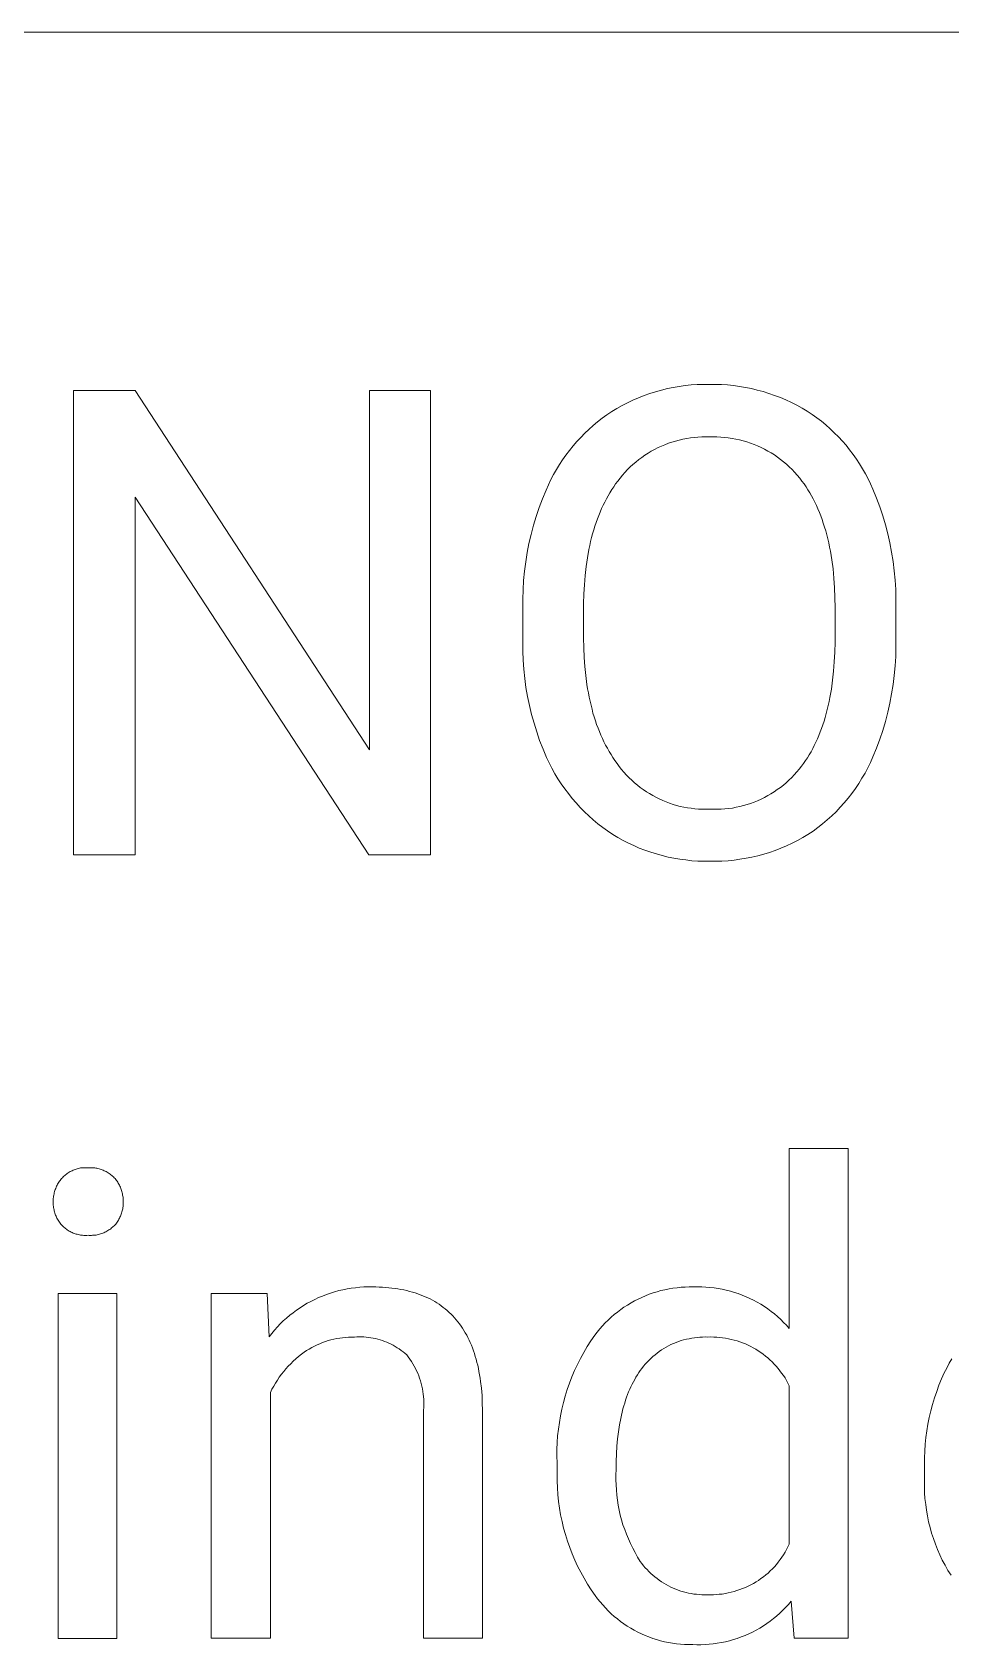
# Model space of a CAD drawing. Header units: millimetres. Extents: x 0 to 3480, y 0 to 2432.
# Drawn here: x 2466.2 to 2531.5, y 274.6 to 389.1 of the extents above; entities that cross this region are included whole.
import ezdxf

# ---------------------------------------------------------------- set-up
doc = ezdxf.new("R2010")
doc.units = ezdxf.units.MM
doc.header["$MEASUREMENT"] = 0
doc.layers.add('Domyślny', color=7, linetype='Continuous', true_color=0x000000)

msp = doc.modelspace()

# ---------------------------------------------------------------- linework, layer by layer
at = {"layer": 'Domyślny', "color": 18, "lineweight": 15, "true_color": 0x000000}
for p, q in [((3477.08, 389.07), (2165.12, 389.07)), ((2469.18, 330.65), (2469.18, 363.62)), ((2469.18, 363.62), (2473.55, 363.62)), ((2473.55, 363.62), (2490.19, 338.11)), ((2490.19, 338.11), (2490.19, 363.62)), ((2490.19, 363.62), (2494.52, 363.62)), ((2494.52, 363.62), (2494.52, 330.65)), ((2508.91, 362.94), (2509.3, 363.11)), ((2509.3, 363.11), (2509.7, 363.27)), ((2509.7, 363.27), (2510.11, 363.41)), ((2510.11, 363.41), (2510.52, 363.54)), ((2510.52, 363.54), (2510.93, 363.66)), ((2510.93, 363.66), (2511.35, 363.76)), ((2511.35, 363.76), (2511.77, 363.85)), ((2511.77, 363.85), (2512.19, 363.92)), ((2512.19, 363.92), (2512.62, 363.98)), ((2512.62, 363.98), (2513.04, 364.02)), ((2513.04, 364.02), (2513.47, 364.05)), ((2513.47, 364.05), (2513.9, 364.06)), ((2513.9, 364.06), (2514.33, 364.06)), ((2514.33, 364.06), (2514.76, 364.06)), ((2514.76, 364.06), (2515.19, 364.05)), ((2515.19, 364.05), (2515.62, 364.02)), ((2515.62, 364.02), (2516.05, 363.98)), ((2516.05, 363.98), (2516.47, 363.92)), ((2516.47, 363.92), (2516.9, 363.85)), ((2516.9, 363.85), (2517.32, 363.76)), ((2517.32, 363.76), (2517.74, 363.66)), ((2517.74, 363.66), (2518.16, 363.55)), ((2518.16, 363.55), (2518.57, 363.42)), ((2518.57, 363.42), (2518.97, 363.28)), ((2518.97, 363.28), (2519.38, 363.12)), ((2519.38, 363.12), (2519.77, 362.96)), ((2506.73, 361.66), (2507.06, 361.9)), ((2507.06, 361.9), (2507.4, 362.13)), ((2507.4, 362.13), (2507.77, 362.35)), ((2507.77, 362.35), (2508.14, 362.56)), ((2508.14, 362.56), (2508.52, 362.76)), ((2508.52, 362.76), (2508.91, 362.94)), ((2519.77, 362.96), (2520.16, 362.77)), ((2520.16, 362.77), (2520.55, 362.58)), ((2520.55, 362.58), (2520.92, 362.37)), ((2520.92, 362.37), (2521.29, 362.15)), ((2521.29, 362.15), (2521.63, 361.93)), ((2521.63, 361.93), (2521.97, 361.69)), ((2505.49, 360.59), (2505.78, 360.87)), ((2505.78, 360.87), (2506.09, 361.15)), ((2506.09, 361.15), (2506.4, 361.41)), ((2506.4, 361.41), (2506.73, 361.66)), ((2521.97, 361.69), (2522.29, 361.44)), ((2522.29, 361.44), (2522.61, 361.18)), ((2522.61, 361.18), (2522.91, 360.91)), ((2522.91, 360.91), (2523.21, 360.63)), ((2504.39, 359.37), (2504.65, 359.69)), ((2504.65, 359.69), (2504.92, 360)), ((2504.92, 360), (2505.2, 360.3)), ((2505.2, 360.3), (2505.49, 360.59)), ((2510.69, 359.57), (2510.45, 359.45)), ((2510.93, 359.68), (2510.69, 359.57)), ((2511.18, 359.78), (2510.93, 359.68)), ((2511.43, 359.88), (2511.18, 359.78)), ((2511.68, 359.97), (2511.43, 359.88)), ((2511.94, 360.04), (2511.68, 359.97)), ((2512.2, 360.11), (2511.94, 360.04)), ((2512.46, 360.17), (2512.2, 360.11)), ((2512.73, 360.22), (2512.46, 360.17)), ((2512.99, 360.26), (2512.73, 360.22)), ((2513.26, 360.3), (2512.99, 360.26)), ((2513.52, 360.32), (2513.26, 360.3)), ((2513.79, 360.33), (2513.52, 360.32)), ((2514.06, 360.34), (2513.79, 360.33)), ((2514.33, 360.33), (2514.06, 360.34)), ((2514.6, 360.34), (2514.33, 360.33)), ((2514.87, 360.34), (2514.6, 360.34)), ((2515.14, 360.32), (2514.87, 360.34)), ((2515.41, 360.3), (2515.14, 360.32)), ((2515.68, 360.27), (2515.41, 360.3)), ((2515.95, 360.23), (2515.68, 360.27)), ((2516.22, 360.18), (2515.95, 360.23)), ((2516.48, 360.12), (2516.22, 360.18)), ((2516.74, 360.05), (2516.48, 360.12)), ((2517, 359.98), (2516.74, 360.05)), ((2517.26, 359.89), (2517, 359.98)), ((2517.51, 359.8), (2517.26, 359.89)), ((2517.76, 359.69), (2517.51, 359.8)), ((2518.01, 359.58), (2517.76, 359.69)), ((2518.25, 359.46), (2518.01, 359.58)), ((2523.21, 360.63), (2523.5, 360.34)), ((2523.5, 360.34), (2523.78, 360.04)), ((2523.78, 360.04), (2524.04, 359.74)), ((2524.04, 359.74), (2524.3, 359.42)), ((2503.69, 358.37), (2503.91, 358.71)), ((2503.91, 358.71), (2504.15, 359.04)), ((2504.15, 359.04), (2504.39, 359.37)), ((2509.11, 358.55), (2508.91, 358.38)), ((2509.32, 358.72), (2509.11, 358.55)), ((2509.54, 358.88), (2509.32, 358.72)), ((2509.76, 359.04), (2509.54, 358.88)), ((2509.98, 359.18), (2509.76, 359.04)), ((2510.21, 359.32), (2509.98, 359.18)), ((2510.45, 359.45), (2510.21, 359.32)), ((2518.49, 359.33), (2518.25, 359.46)), ((2518.72, 359.19), (2518.49, 359.33)), ((2518.95, 359.05), (2518.72, 359.19)), ((2519.18, 358.89), (2518.95, 359.05)), ((2519.39, 358.73), (2519.18, 358.89)), ((2519.61, 358.56), (2519.39, 358.73)), ((2519.81, 358.39), (2519.61, 358.56)), ((2520.01, 358.2), (2519.81, 358.39)), ((2524.3, 359.42), (2524.55, 359.09)), ((2524.55, 359.09), (2524.78, 358.76)), ((2524.78, 358.76), (2525.01, 358.42)), ((2525.01, 358.42), (2525.22, 358.07)), ((2502.9, 356.93), (2503.08, 357.3)), ((2503.08, 357.3), (2503.27, 357.66)), ((2503.27, 357.66), (2503.47, 358.02)), ((2503.47, 358.02), (2503.69, 358.37)), ((2507.99, 357.4), (2507.83, 357.19)), ((2508.16, 357.61), (2507.99, 357.4)), ((2508.34, 357.81), (2508.16, 357.61)), ((2508.52, 358.01), (2508.34, 357.81)), ((2508.71, 358.2), (2508.52, 358.01)), ((2508.91, 358.38), (2508.71, 358.2)), ((2520.21, 358.01), (2520.01, 358.2)), ((2520.39, 357.82), (2520.21, 358.01)), ((2520.57, 357.61), (2520.39, 357.82)), ((2520.75, 357.41), (2520.57, 357.61)), ((2520.91, 357.19), (2520.75, 357.41)), ((2525.22, 358.07), (2525.42, 357.72)), ((2525.42, 357.72), (2525.61, 357.35)), ((2525.61, 357.35), (2525.79, 356.99)), ((2502.48, 355.94), (2502.74, 356.55)), ((2502.74, 356.55), (2502.9, 356.93)), ((2507.14, 356.16), (2507.02, 355.94)), ((2507.27, 356.37), (2507.14, 356.16)), ((2507.4, 356.59), (2507.27, 356.37)), ((2507.54, 356.79), (2507.4, 356.59)), ((2507.68, 356.99), (2507.54, 356.79)), ((2507.83, 357.19), (2507.68, 356.99)), ((2521.06, 356.99), (2520.91, 357.19)), ((2521.2, 356.79), (2521.06, 356.99)), ((2521.33, 356.58), (2521.2, 356.79)), ((2521.46, 356.37), (2521.33, 356.58)), ((2521.59, 356.15), (2521.46, 356.37)), ((2521.71, 355.93), (2521.59, 356.15)), ((2525.79, 356.99), (2525.95, 356.61)), ((2525.95, 356.61), (2526.2, 355.99)), ((2490.15, 330.65), (2473.55, 356.05)), ((2473.55, 356.05), (2473.55, 330.65)), ((2502.04, 354.69), (2502.25, 355.32)), ((2502.25, 355.32), (2502.48, 355.94)), ((2506.58, 355), (2506.48, 354.76)), ((2506.68, 355.24), (2506.58, 355)), ((2506.79, 355.48), (2506.68, 355.24)), ((2506.9, 355.71), (2506.79, 355.48)), ((2507.02, 355.94), (2506.9, 355.71)), ((2521.83, 355.7), (2521.71, 355.93)), ((2521.94, 355.46), (2521.83, 355.7)), ((2522.05, 355.22), (2521.94, 355.46)), ((2522.15, 354.97), (2522.05, 355.22)), ((2522.25, 354.72), (2522.15, 354.97)), ((2526.2, 355.99), (2526.44, 355.37)), ((2526.44, 355.37), (2526.65, 354.73)), ((2501.67, 353.41), (2501.84, 354.06)), ((2501.84, 354.06), (2502.04, 354.69)), ((2506.2, 353.99), (2506.12, 353.73)), ((2506.29, 354.25), (2506.2, 353.99)), ((2506.38, 354.51), (2506.29, 354.25)), ((2506.48, 354.76), (2506.38, 354.51)), ((2522.34, 354.46), (2522.25, 354.72)), ((2522.43, 354.2), (2522.34, 354.46)), ((2522.52, 353.93), (2522.43, 354.2)), ((2522.6, 353.66), (2522.52, 353.93)), ((2526.65, 354.73), (2526.84, 354.09)), ((2526.84, 354.09), (2527.01, 353.45)), ((2501.39, 352.12), (2501.52, 352.77)), ((2501.52, 352.77), (2501.67, 353.41)), ((2505.9, 352.9), (2505.84, 352.62)), ((2505.97, 353.18), (2505.9, 352.9)), ((2506.04, 353.46), (2505.97, 353.18)), ((2506.12, 353.73), (2506.04, 353.46)), ((2522.67, 353.38), (2522.6, 353.66)), ((2522.75, 353.1), (2522.67, 353.38)), ((2522.81, 352.81), (2522.75, 353.1)), ((2522.87, 352.51), (2522.81, 352.81)), ((2527.01, 353.45), (2527.15, 352.8)), ((2527.15, 352.8), (2527.28, 352.14)), ((2501.29, 351.46), (2501.39, 352.12)), ((2505.67, 351.74), (2505.58, 351.13)), ((2505.78, 352.33), (2505.67, 351.74)), ((2505.84, 352.62), (2505.78, 352.33)), ((2522.93, 352.21), (2522.87, 352.51)), ((2523.03, 351.6), (2522.93, 352.21)), ((2523.12, 350.96), (2523.03, 351.6)), ((2527.28, 352.14), (2527.39, 351.48)), ((2501.14, 350.14), (2501.2, 350.8)), ((2501.2, 350.8), (2501.29, 351.46)), ((2505.51, 350.49), (2505.46, 349.84)), ((2505.58, 351.13), (2505.51, 350.49)), ((2523.18, 350.3), (2523.12, 350.96)), ((2527.39, 351.48), (2527.47, 350.82)), ((2527.47, 350.82), (2527.53, 350.15)), ((2501.08, 348.82), (2501.1, 349.48)), ((2501.1, 349.48), (2501.14, 350.14)), ((2505.46, 349.84), (2505.42, 349.18)), ((2523.23, 349.62), (2523.18, 350.3)), ((2523.25, 348.92), (2523.23, 349.62)), ((2527.53, 350.15), (2527.57, 349.49)), ((2527.57, 349.49), (2527.59, 348.82)), ((2501.08, 348.15), (2501.08, 348.82)), ((2501.08, 345.78), (2501.08, 348.15)), ((2505.42, 349.18), (2505.4, 348.49)), ((2505.4, 348.49), (2505.4, 346.07)), ((2523.26, 348.2), (2523.25, 348.92)), ((2523.26, 345.75), (2523.26, 348.2)), ((2527.59, 348.82), (2527.59, 348.15)), ((2527.59, 348.15), (2527.59, 346.07)), ((2505.4, 346.07), (2505.41, 345.36)), ((2527.59, 346.07), (2527.59, 345.4)), ((2501.08, 345.13), (2501.08, 345.78)), ((2501.11, 344.48), (2501.08, 345.13)), ((2505.41, 345.36), (2505.44, 344.68)), ((2505.44, 344.68), (2505.49, 344.02)), ((2523.21, 344.36), (2523.25, 345.05)), ((2523.25, 345.05), (2523.26, 345.75)), ((2527.57, 344.73), (2527.53, 344.07)), ((2527.59, 345.4), (2527.57, 344.73)), ((2501.15, 343.83), (2501.11, 344.48)), ((2501.22, 343.18), (2501.15, 343.83)), ((2505.49, 344.02), (2505.55, 343.38)), ((2523.09, 343.06), (2523.16, 343.7)), ((2523.16, 343.7), (2523.21, 344.36)), ((2527.53, 344.07), (2527.47, 343.4)), ((2501.31, 342.54), (2501.22, 343.18)), ((2501.42, 341.9), (2501.31, 342.54)), ((2505.55, 343.38), (2505.64, 342.75)), ((2505.64, 342.75), (2505.68, 342.45)), ((2505.68, 342.45), (2505.74, 342.15)), ((2522.9, 341.83), (2523, 342.43)), ((2523, 342.43), (2523.09, 343.06)), ((2527.39, 342.74), (2527.28, 342.08)), ((2527.47, 343.4), (2527.39, 342.74)), ((2501.55, 341.26), (2501.42, 341.9)), ((2501.7, 340.63), (2501.55, 341.26)), ((2505.74, 342.15), (2505.8, 341.85)), ((2505.8, 341.85), (2505.86, 341.56)), ((2505.86, 341.56), (2505.93, 341.28)), ((2505.93, 341.28), (2506, 340.99)), ((2522.71, 340.97), (2522.78, 341.25)), ((2522.78, 341.25), (2522.84, 341.54)), ((2522.84, 341.54), (2522.9, 341.83)), ((2527.16, 341.43), (2527.01, 340.78)), ((2527.28, 342.08), (2527.16, 341.43)), ((2501.88, 340.01), (2501.7, 340.63)), ((2506, 340.99), (2506.07, 340.72)), ((2506.07, 340.72), (2506.15, 340.45)), ((2506.15, 340.45), (2506.24, 340.18)), ((2506.24, 340.18), (2506.33, 339.92)), ((2522.39, 339.89), (2522.48, 340.15)), ((2522.48, 340.15), (2522.56, 340.42)), ((2522.56, 340.42), (2522.64, 340.69)), ((2522.64, 340.69), (2522.71, 340.97)), ((2526.84, 340.13), (2526.65, 339.49)), ((2527.01, 340.78), (2526.84, 340.13)), ((2502.07, 339.39), (2501.88, 340.01)), ((2502.28, 338.77), (2502.07, 339.39)), ((2506.33, 339.92), (2506.43, 339.66)), ((2506.43, 339.66), (2506.53, 339.41)), ((2506.53, 339.41), (2506.63, 339.16)), ((2506.63, 339.16), (2506.74, 338.92)), ((2506.74, 338.92), (2506.85, 338.68)), ((2522.01, 338.89), (2522.11, 339.13)), ((2522.11, 339.13), (2522.21, 339.38)), ((2522.21, 339.38), (2522.31, 339.63)), ((2522.31, 339.63), (2522.39, 339.89)), ((2526.65, 339.49), (2526.44, 338.86)), ((2502.52, 338.17), (2502.28, 338.77)), ((2502.77, 337.57), (2502.52, 338.17)), ((2506.85, 338.68), (2506.97, 338.44)), ((2506.97, 338.44), (2507.09, 338.22)), ((2507.09, 338.22), (2507.22, 337.99)), ((2507.22, 337.99), (2507.35, 337.77)), ((2521.43, 337.76), (2521.56, 337.98)), ((2521.56, 337.98), (2521.68, 338.2)), ((2521.68, 338.2), (2521.79, 338.42)), ((2521.79, 338.42), (2521.9, 338.65)), ((2521.9, 338.65), (2522.01, 338.89)), ((2526.21, 338.23), (2525.95, 337.62)), ((2526.44, 338.86), (2526.21, 338.23)), ((2502.96, 337.18), (2502.77, 337.57)), ((2503.15, 336.8), (2502.96, 337.18)), ((2503.36, 336.42), (2503.15, 336.8)), ((2507.35, 337.77), (2507.49, 337.56)), ((2507.49, 337.56), (2507.63, 337.35)), ((2507.63, 337.35), (2507.78, 337.14)), ((2507.78, 337.14), (2507.94, 336.93)), ((2507.94, 336.93), (2508.1, 336.72)), ((2508.1, 336.72), (2508.27, 336.52)), ((2520.55, 336.54), (2520.72, 336.74)), ((2520.72, 336.74), (2520.89, 336.96)), ((2520.89, 336.96), (2521.03, 337.15)), ((2521.03, 337.15), (2521.17, 337.35)), ((2521.17, 337.35), (2521.3, 337.55)), ((2521.3, 337.55), (2521.43, 337.76)), ((2525.59, 336.84), (2525.39, 336.46)), ((2525.78, 337.22), (2525.59, 336.84)), ((2525.95, 337.62), (2525.78, 337.22)), ((2503.58, 336.06), (2503.36, 336.42)), ((2503.82, 335.7), (2503.58, 336.06)), ((2504.06, 335.34), (2503.82, 335.7)), ((2508.27, 336.52), (2508.45, 336.32)), ((2508.45, 336.32), (2508.63, 336.13)), ((2508.63, 336.13), (2508.82, 335.95)), ((2508.82, 335.95), (2509.02, 335.78)), ((2509.02, 335.78), (2509.22, 335.61)), ((2509.22, 335.61), (2509.43, 335.44)), ((2519.38, 335.44), (2519.59, 335.61)), ((2519.59, 335.61), (2519.8, 335.78)), ((2519.8, 335.78), (2519.99, 335.96)), ((2519.99, 335.96), (2520.19, 336.15)), ((2520.19, 336.15), (2520.37, 336.34)), ((2520.37, 336.34), (2520.55, 336.54)), ((2524.95, 335.72), (2524.71, 335.37)), ((2525.17, 336.09), (2524.95, 335.72)), ((2525.39, 336.46), (2525.17, 336.09)), ((2504.32, 335), (2504.06, 335.34)), ((2504.59, 334.66), (2504.32, 335)), ((2504.87, 334.34), (2504.59, 334.66)), ((2505.16, 334.02), (2504.87, 334.34)), ((2509.43, 335.44), (2509.64, 335.29)), ((2509.64, 335.29), (2509.86, 335.14)), ((2509.86, 335.14), (2510.08, 335)), ((2510.08, 335), (2510.31, 334.87)), ((2510.31, 334.87), (2510.54, 334.74)), ((2510.54, 334.74), (2510.78, 334.63)), ((2510.78, 334.63), (2511.02, 334.52)), ((2511.02, 334.52), (2511.26, 334.42)), ((2511.26, 334.42), (2511.51, 334.33)), ((2517.26, 334.31), (2517.51, 334.4)), ((2517.51, 334.4), (2517.76, 334.5)), ((2517.76, 334.5), (2518.01, 334.61)), ((2518.01, 334.61), (2518.25, 334.73)), ((2518.25, 334.73), (2518.48, 334.86)), ((2518.48, 334.86), (2518.71, 334.99)), ((2518.71, 334.99), (2518.94, 335.14)), ((2518.94, 335.14), (2519.16, 335.29)), ((2519.16, 335.29), (2519.38, 335.44)), ((2523.92, 334.35), (2523.63, 334.03)), ((2524.19, 334.68), (2523.92, 334.35)), ((2524.46, 335.02), (2524.19, 334.68)), ((2524.71, 335.37), (2524.46, 335.02)), ((2505.46, 333.72), (2505.16, 334.02)), ((2505.77, 333.42), (2505.46, 333.72)), ((2506.09, 333.14), (2505.77, 333.42)), ((2511.51, 334.33), (2511.76, 334.24)), ((2511.76, 334.24), (2512.01, 334.17)), ((2512.01, 334.17), (2512.27, 334.1)), ((2512.27, 334.1), (2512.53, 334.05)), ((2512.53, 334.05), (2512.79, 334)), ((2512.79, 334), (2513.05, 333.96)), ((2513.05, 333.96), (2513.31, 333.93)), ((2513.31, 333.93), (2513.57, 333.91)), ((2513.57, 333.91), (2513.84, 333.89)), ((2513.84, 333.89), (2514.1, 333.89)), ((2514.1, 333.89), (2514.36, 333.9)), ((2514.36, 333.9), (2514.63, 333.89)), ((2514.63, 333.89), (2514.9, 333.89)), ((2514.9, 333.89), (2515.17, 333.9)), ((2515.17, 333.9), (2515.43, 333.92)), ((2515.43, 333.92), (2515.7, 333.95)), ((2515.7, 333.95), (2515.97, 333.98)), ((2515.97, 333.98), (2516.23, 334.03)), ((2516.23, 334.03), (2516.49, 334.09)), ((2516.49, 334.09), (2516.75, 334.15)), ((2516.75, 334.15), (2517.01, 334.23)), ((2517.01, 334.23), (2517.26, 334.31)), ((2523.03, 333.42), (2522.71, 333.14)), ((2523.33, 333.72), (2523.03, 333.42)), ((2523.63, 334.03), (2523.33, 333.72)), ((2506.42, 332.86), (2506.09, 333.14)), ((2506.76, 332.6), (2506.42, 332.86)), ((2507.11, 332.35), (2506.76, 332.6)), ((2507.47, 332.11), (2507.11, 332.35)), ((2507.83, 331.89), (2507.47, 332.11)), ((2521.34, 332.1), (2520.97, 331.88)), ((2521.7, 332.34), (2521.34, 332.1)), ((2522.04, 332.59), (2521.7, 332.34)), ((2522.38, 332.86), (2522.04, 332.59)), ((2522.71, 333.14), (2522.38, 332.86)), ((2508.21, 331.68), (2507.83, 331.89)), ((2508.59, 331.49), (2508.21, 331.68)), ((2508.97, 331.31), (2508.59, 331.49)), ((2509.36, 331.14), (2508.97, 331.31)), ((2509.76, 330.99), (2509.36, 331.14)), ((2510.17, 330.84), (2509.76, 330.99)), ((2519.02, 330.97), (2518.61, 330.83)), ((2519.42, 331.13), (2519.02, 330.97)), ((2519.82, 331.3), (2519.42, 331.13)), ((2520.21, 331.48), (2519.82, 331.3)), ((2520.59, 331.67), (2520.21, 331.48)), ((2520.97, 331.88), (2520.59, 331.67)), ((2473.55, 330.65), (2469.18, 330.65)), ((2494.52, 330.65), (2490.15, 330.65)), ((2510.57, 330.72), (2510.17, 330.84)), ((2510.98, 330.6), (2510.57, 330.72)), ((2511.4, 330.5), (2510.98, 330.6)), ((2511.82, 330.42), (2511.4, 330.5)), ((2512.24, 330.34), (2511.82, 330.42)), ((2512.66, 330.29), (2512.24, 330.34)), ((2513.08, 330.24), (2512.66, 330.29)), ((2513.51, 330.21), (2513.08, 330.24)), ((2513.94, 330.2), (2513.51, 330.21)), ((2514.36, 330.2), (2513.94, 330.2)), ((2514.79, 330.2), (2514.36, 330.2)), ((2515.23, 330.21), (2514.79, 330.2)), ((2515.66, 330.24), (2515.23, 330.21)), ((2516.09, 330.28), (2515.66, 330.24)), ((2516.51, 330.34), (2516.09, 330.28)), ((2516.94, 330.41), (2516.51, 330.34)), ((2517.36, 330.49), (2516.94, 330.41)), ((2517.78, 330.59), (2517.36, 330.49)), ((2518.2, 330.7), (2517.78, 330.59)), ((2518.61, 330.83), (2518.2, 330.7)), ((2520.01, 297.03), (2520.01, 309.8)), ((2520.01, 309.8), (2524.19, 309.8)), ((2524.19, 309.8), (2524.19, 275.03)), ((2468.67, 307.99), (2468.73, 308.04)), ((2468.73, 308.04), (2468.8, 308.08)), ((2468.8, 308.08), (2468.86, 308.12)), ((2468.86, 308.12), (2468.93, 308.16)), ((2468.93, 308.16), (2469, 308.2)), ((2469, 308.2), (2469.07, 308.23)), ((2469.07, 308.23), (2469.14, 308.26)), ((2469.14, 308.26), (2469.21, 308.29)), ((2469.21, 308.29), (2469.29, 308.32)), ((2469.29, 308.32), (2469.36, 308.34)), ((2469.36, 308.34), (2469.43, 308.37)), ((2469.43, 308.37), (2469.51, 308.38)), ((2469.51, 308.38), (2469.59, 308.4)), ((2469.59, 308.4), (2469.66, 308.42)), ((2469.66, 308.42), (2469.74, 308.43)), ((2469.74, 308.43), (2469.82, 308.43)), ((2469.82, 308.43), (2469.9, 308.44)), ((2469.9, 308.44), (2469.97, 308.44)), ((2469.97, 308.44), (2470.05, 308.44)), ((2470.05, 308.44), (2470.13, 308.44)), ((2470.13, 308.44), (2470.21, 308.44)), ((2470.21, 308.44), (2470.29, 308.44)), ((2470.29, 308.44), (2470.37, 308.44)), ((2470.37, 308.44), (2470.44, 308.44)), ((2470.44, 308.44), (2470.52, 308.44)), ((2470.52, 308.44), (2470.6, 308.43)), ((2470.6, 308.43), (2470.68, 308.42)), ((2470.68, 308.42), (2470.76, 308.41)), ((2470.76, 308.41), (2470.84, 308.4)), ((2470.84, 308.4), (2470.91, 308.38)), ((2470.91, 308.38), (2470.99, 308.36)), ((2470.99, 308.36), (2471.06, 308.34)), ((2471.06, 308.34), (2471.14, 308.32)), ((2471.14, 308.32), (2471.21, 308.29)), ((2471.21, 308.29), (2471.29, 308.26)), ((2471.29, 308.26), (2471.36, 308.23)), ((2471.36, 308.23), (2471.43, 308.19)), ((2471.43, 308.19), (2471.5, 308.16)), ((2471.5, 308.16), (2471.57, 308.12)), ((2471.57, 308.12), (2471.64, 308.08)), ((2471.64, 308.08), (2471.7, 308.03)), ((2471.7, 308.03), (2471.77, 307.99)), ((2467.85, 306.82), (2467.88, 306.9)), ((2467.88, 306.9), (2467.91, 306.97)), ((2467.91, 306.97), (2467.94, 307.05)), ((2467.94, 307.05), (2467.97, 307.12)), ((2467.97, 307.12), (2468.01, 307.2)), ((2468.01, 307.2), (2468.04, 307.27)), ((2468.04, 307.27), (2468.09, 307.34)), ((2468.09, 307.34), (2468.13, 307.41)), ((2468.13, 307.41), (2468.17, 307.48)), ((2468.17, 307.48), (2468.22, 307.54)), ((2468.22, 307.54), (2468.27, 307.61)), ((2468.27, 307.61), (2468.32, 307.67)), ((2468.32, 307.67), (2468.38, 307.73)), ((2468.38, 307.73), (2468.43, 307.79)), ((2468.43, 307.79), (2468.49, 307.84)), ((2468.49, 307.84), (2468.55, 307.89)), ((2468.55, 307.89), (2468.61, 307.94)), ((2468.61, 307.94), (2468.67, 307.99)), ((2471.77, 307.99), (2471.83, 307.94)), ((2471.83, 307.94), (2471.89, 307.89)), ((2471.89, 307.89), (2471.95, 307.84)), ((2471.95, 307.84), (2472.01, 307.79)), ((2472.01, 307.79), (2472.06, 307.73)), ((2472.06, 307.73), (2472.12, 307.67)), ((2472.12, 307.67), (2472.17, 307.61)), ((2472.17, 307.61), (2472.22, 307.54)), ((2472.22, 307.54), (2472.27, 307.48)), ((2472.27, 307.48), (2472.31, 307.41)), ((2472.31, 307.41), (2472.35, 307.34)), ((2472.35, 307.34), (2472.39, 307.27)), ((2472.39, 307.27), (2472.43, 307.2)), ((2472.43, 307.2), (2472.47, 307.12)), ((2472.47, 307.12), (2472.5, 307.05)), ((2472.5, 307.05), (2472.53, 306.97)), ((2472.53, 306.97), (2472.56, 306.9)), ((2472.56, 306.9), (2472.59, 306.82)), ((2467.74, 306.26), (2467.75, 306.34)), ((2467.74, 306.18), (2467.74, 306.26)), ((2467.74, 306.1), (2467.74, 306.18)), ((2467.74, 306.01), (2467.74, 306.1)), ((2467.74, 305.93), (2467.74, 306.01)), ((2467.74, 305.85), (2467.74, 305.93)), ((2467.74, 305.77), (2467.74, 305.85)), ((2467.75, 305.69), (2467.74, 305.77)), ((2467.75, 306.34), (2467.76, 306.42)), ((2467.76, 306.42), (2467.77, 306.5)), ((2467.77, 306.5), (2467.79, 306.58)), ((2467.79, 306.58), (2467.81, 306.66)), ((2467.81, 306.66), (2467.83, 306.74)), ((2467.83, 306.74), (2467.85, 306.82)), ((2472.59, 306.82), (2472.61, 306.74)), ((2472.61, 306.74), (2472.63, 306.66)), ((2472.63, 306.66), (2472.65, 306.58)), ((2472.65, 306.58), (2472.66, 306.5)), ((2472.66, 306.5), (2472.68, 306.42)), ((2472.68, 306.42), (2472.69, 306.34)), ((2472.69, 306.34), (2472.69, 306.26)), ((2472.69, 306.26), (2472.7, 306.18)), ((2472.7, 305.77), (2472.69, 305.69)), ((2472.7, 306.18), (2472.7, 306.1)), ((2472.7, 306.1), (2472.7, 306.01)), ((2472.7, 306.01), (2472.7, 305.93)), ((2472.7, 305.93), (2472.7, 305.85)), ((2472.7, 305.85), (2472.7, 305.77)), ((2467.76, 305.61), (2467.75, 305.69)), ((2467.77, 305.53), (2467.76, 305.61)), ((2467.79, 305.45), (2467.77, 305.53)), ((2467.81, 305.37), (2467.79, 305.45)), ((2467.83, 305.3), (2467.81, 305.37)), ((2467.85, 305.22), (2467.83, 305.3)), ((2467.87, 305.14), (2467.85, 305.22)), ((2467.9, 305.07), (2467.87, 305.14)), ((2467.93, 304.99), (2467.9, 305.07)), ((2467.97, 304.92), (2467.93, 304.99)), ((2468, 304.85), (2467.97, 304.92)), ((2468.04, 304.78), (2468, 304.85)), ((2468.08, 304.71), (2468.04, 304.78)), ((2468.13, 304.64), (2468.08, 304.71)), ((2468.17, 304.57), (2468.13, 304.64)), ((2468.22, 304.51), (2468.17, 304.57)), ((2472.27, 304.57), (2472.22, 304.51)), ((2472.31, 304.64), (2472.27, 304.57)), ((2472.36, 304.71), (2472.31, 304.64)), ((2472.4, 304.78), (2472.36, 304.71)), ((2472.44, 304.85), (2472.4, 304.78)), ((2472.47, 304.92), (2472.44, 304.85)), ((2472.51, 304.99), (2472.47, 304.92)), ((2472.54, 305.07), (2472.51, 304.99)), ((2472.56, 305.14), (2472.54, 305.07)), ((2472.59, 305.22), (2472.56, 305.14)), ((2472.61, 305.3), (2472.59, 305.22)), ((2472.63, 305.37), (2472.61, 305.3)), ((2472.65, 305.45), (2472.63, 305.37)), ((2472.67, 305.53), (2472.65, 305.45)), ((2472.68, 305.61), (2472.67, 305.53)), ((2472.69, 305.69), (2472.68, 305.61)), ((2468.27, 304.44), (2468.22, 304.51)), ((2468.32, 304.38), (2468.27, 304.44)), ((2468.38, 304.32), (2468.32, 304.38)), ((2468.43, 304.27), (2468.38, 304.32)), ((2468.49, 304.22), (2468.43, 304.27)), ((2468.55, 304.16), (2468.49, 304.22)), ((2468.61, 304.12), (2468.55, 304.16)), ((2468.67, 304.07), (2468.61, 304.12)), ((2468.73, 304.02), (2468.67, 304.07)), ((2468.8, 303.98), (2468.73, 304.02)), ((2468.87, 303.94), (2468.8, 303.98)), ((2468.93, 303.9), (2468.87, 303.94)), ((2469, 303.87), (2468.93, 303.9)), ((2469.07, 303.83), (2469, 303.87)), ((2469.14, 303.8), (2469.07, 303.83)), ((2469.22, 303.78), (2469.14, 303.8)), ((2469.29, 303.75), (2469.22, 303.78)), ((2469.36, 303.73), (2469.29, 303.75)), ((2469.44, 303.71), (2469.36, 303.73)), ((2469.51, 303.69), (2469.44, 303.71)), ((2469.59, 303.67), (2469.51, 303.69)), ((2469.67, 303.66), (2469.59, 303.67)), ((2469.74, 303.65), (2469.67, 303.66)), ((2469.82, 303.64), (2469.74, 303.65)), ((2469.9, 303.63), (2469.82, 303.64)), ((2469.98, 303.63), (2469.9, 303.63)), ((2470.05, 303.63), (2469.98, 303.63)), ((2470.13, 303.63), (2470.05, 303.63)), ((2470.21, 303.64), (2470.13, 303.63)), ((2470.29, 303.63), (2470.21, 303.64)), ((2470.37, 303.63), (2470.29, 303.63)), ((2470.45, 303.63), (2470.37, 303.63)), ((2470.53, 303.64), (2470.45, 303.63)), ((2470.62, 303.64), (2470.53, 303.64)), ((2470.7, 303.65), (2470.62, 303.64)), ((2470.78, 303.66), (2470.7, 303.65)), ((2470.86, 303.68), (2470.78, 303.66)), ((2470.94, 303.7), (2470.86, 303.68)), ((2471.02, 303.72), (2470.94, 303.7)), ((2471.09, 303.74), (2471.02, 303.72)), ((2471.17, 303.76), (2471.09, 303.74)), ((2471.25, 303.79), (2471.17, 303.76)), ((2471.32, 303.82), (2471.25, 303.79)), ((2471.4, 303.86), (2471.32, 303.82)), ((2471.47, 303.89), (2471.4, 303.86)), ((2471.54, 303.93), (2471.47, 303.89)), ((2471.61, 303.97), (2471.54, 303.93)), ((2471.68, 304.02), (2471.61, 303.97)), ((2471.75, 304.06), (2471.68, 304.02)), ((2471.82, 304.11), (2471.75, 304.06)), ((2471.88, 304.16), (2471.82, 304.11)), ((2471.94, 304.21), (2471.88, 304.16)), ((2472, 304.27), (2471.94, 304.21)), ((2472.06, 304.32), (2472, 304.27)), ((2472.12, 304.38), (2472.06, 304.32)), ((2472.17, 304.44), (2472.12, 304.38)), ((2472.22, 304.51), (2472.17, 304.44)), ((2468.08, 275.02), (2468.08, 299.51)), ((2468.08, 299.51), (2472.26, 299.51)), ((2472.26, 299.51), (2472.26, 275.02)), ((2478.96, 275.03), (2478.96, 299.52)), ((2478.96, 299.52), (2482.93, 299.52)), ((2482.93, 299.52), (2483.07, 296.44)), ((2485.77, 298.81), (2486.04, 298.95)), ((2486.04, 298.95), (2486.31, 299.09)), ((2486.31, 299.09), (2486.58, 299.22)), ((2486.58, 299.22), (2486.86, 299.33)), ((2486.86, 299.33), (2487.14, 299.44)), ((2487.14, 299.44), (2487.43, 299.54)), ((2487.43, 299.54), (2487.72, 299.63)), ((2487.72, 299.63), (2488.01, 299.71)), ((2488.01, 299.71), (2488.3, 299.77)), ((2488.3, 299.77), (2488.6, 299.83)), ((2488.6, 299.83), (2488.9, 299.88)), ((2488.9, 299.88), (2489.2, 299.92)), ((2489.2, 299.92), (2489.5, 299.95)), ((2489.5, 299.95), (2489.8, 299.97)), ((2489.8, 299.97), (2490.1, 299.97)), ((2490.1, 299.97), (2490.4, 299.97)), ((2490.4, 299.97), (2490.64, 299.97)), ((2490.64, 299.97), (2490.88, 299.96)), ((2490.88, 299.96), (2491.11, 299.95)), ((2491.11, 299.95), (2491.34, 299.94)), ((2491.34, 299.94), (2491.57, 299.92)), ((2491.57, 299.92), (2491.79, 299.89)), ((2491.79, 299.89), (2492.01, 299.87)), ((2492.01, 299.87), (2492.22, 299.83)), ((2492.22, 299.83), (2492.43, 299.8)), ((2492.43, 299.8), (2492.64, 299.76)), ((2492.64, 299.76), (2492.84, 299.71)), ((2492.84, 299.71), (2493.04, 299.66)), ((2493.04, 299.66), (2493.24, 299.61)), ((2493.24, 299.61), (2493.43, 299.55)), ((2493.43, 299.55), (2493.62, 299.49)), ((2493.62, 299.49), (2493.8, 299.42)), ((2493.8, 299.42), (2493.98, 299.35)), ((2493.98, 299.35), (2494.16, 299.28)), ((2494.16, 299.28), (2494.33, 299.2)), ((2494.33, 299.2), (2494.5, 299.12)), ((2494.5, 299.12), (2494.67, 299.03)), ((2494.67, 299.03), (2494.83, 298.94)), ((2494.83, 298.94), (2494.99, 298.84)), ((2508.77, 298.84), (2509.02, 298.98)), ((2509.02, 298.98), (2509.28, 299.11)), ((2509.28, 299.11), (2509.54, 299.23)), ((2509.54, 299.23), (2509.8, 299.35)), ((2509.8, 299.35), (2510.07, 299.45)), ((2510.07, 299.45), (2510.35, 299.55)), ((2510.35, 299.55), (2510.62, 299.63)), ((2510.62, 299.63), (2510.9, 299.71)), ((2510.9, 299.71), (2511.18, 299.78)), ((2511.18, 299.78), (2511.47, 299.83)), ((2511.47, 299.83), (2511.75, 299.88)), ((2511.75, 299.88), (2512.04, 299.92)), ((2512.04, 299.92), (2512.33, 299.95)), ((2512.33, 299.95), (2512.62, 299.96)), ((2512.62, 299.96), (2512.91, 299.97)), ((2512.91, 299.97), (2513.2, 299.97)), ((2513.2, 299.97), (2513.49, 299.98)), ((2513.49, 299.98), (2513.79, 299.98)), ((2513.79, 299.98), (2514.08, 299.96)), ((2514.08, 299.96), (2514.38, 299.94)), ((2514.38, 299.94), (2514.67, 299.91)), ((2514.67, 299.91), (2514.96, 299.87)), ((2514.96, 299.87), (2515.25, 299.81)), ((2515.25, 299.81), (2515.54, 299.75)), ((2515.54, 299.75), (2515.83, 299.68)), ((2515.83, 299.68), (2516.11, 299.59)), ((2516.11, 299.59), (2516.39, 299.5)), ((2516.39, 299.5), (2516.67, 299.4)), ((2516.67, 299.4), (2516.94, 299.28)), ((2516.94, 299.28), (2517.21, 299.16)), ((2517.21, 299.16), (2517.48, 299.03)), ((2517.48, 299.03), (2517.74, 298.89)), ((2517.74, 298.89), (2517.99, 298.74)), ((2484.07, 297.56), (2484.3, 297.76)), ((2484.3, 297.76), (2484.53, 297.96)), ((2484.53, 297.96), (2484.77, 298.14)), ((2484.77, 298.14), (2485.01, 298.32)), ((2485.01, 298.32), (2485.26, 298.49)), ((2485.26, 298.49), (2485.51, 298.66)), ((2485.51, 298.66), (2485.77, 298.81)), ((2494.99, 298.84), (2495.14, 298.74)), ((2495.14, 298.74), (2495.29, 298.63)), ((2495.29, 298.63), (2495.44, 298.52)), ((2495.44, 298.52), (2495.58, 298.41)), ((2495.58, 298.41), (2495.72, 298.29)), ((2495.72, 298.29), (2495.86, 298.17)), ((2495.86, 298.17), (2495.99, 298.05)), ((2495.99, 298.05), (2496.11, 297.92)), ((2496.11, 297.92), (2496.24, 297.78)), ((2496.24, 297.78), (2496.36, 297.64)), ((2507.15, 297.62), (2507.36, 297.82)), ((2507.36, 297.82), (2507.58, 298.01)), ((2507.58, 298.01), (2507.81, 298.19)), ((2507.81, 298.19), (2508.04, 298.37)), ((2508.04, 298.37), (2508.27, 298.53)), ((2508.27, 298.53), (2508.52, 298.69)), ((2508.52, 298.69), (2508.77, 298.84)), ((2517.99, 298.74), (2518.24, 298.58)), ((2518.24, 298.58), (2518.48, 298.42)), ((2518.48, 298.42), (2518.72, 298.24)), ((2518.72, 298.24), (2518.95, 298.06)), ((2518.95, 298.06), (2519.18, 297.87)), ((2519.18, 297.87), (2519.4, 297.67)), ((2483.07, 296.44), (2483.25, 296.67)), ((2483.25, 296.67), (2483.45, 296.91)), ((2483.45, 296.91), (2483.65, 297.13)), ((2483.65, 297.13), (2483.86, 297.35)), ((2483.86, 297.35), (2484.07, 297.56)), ((2496.36, 297.64), (2496.48, 297.5)), ((2496.48, 297.5), (2496.59, 297.35)), ((2496.59, 297.35), (2496.7, 297.2)), ((2496.7, 297.2), (2496.8, 297.04)), ((2496.8, 297.04), (2496.9, 296.88)), ((2496.9, 296.88), (2497, 296.72)), ((2497, 296.72), (2497.1, 296.55)), ((2506.19, 296.54), (2506.37, 296.77)), ((2506.37, 296.77), (2506.55, 296.99)), ((2506.55, 296.99), (2506.75, 297.21)), ((2506.75, 297.21), (2506.94, 297.42)), ((2506.94, 297.42), (2507.15, 297.62)), ((2519.4, 297.67), (2519.61, 297.46)), ((2519.61, 297.46), (2519.81, 297.25)), ((2519.81, 297.25), (2520.01, 297.03)), ((2485.73, 295.45), (2485.56, 295.34)), ((2485.91, 295.56), (2485.73, 295.45)), ((2486.09, 295.67), (2485.91, 295.56)), ((2486.28, 295.77), (2486.09, 295.67)), ((2486.47, 295.86), (2486.28, 295.77)), ((2486.66, 295.94), (2486.47, 295.86)), ((2486.86, 296.02), (2486.66, 295.94)), ((2487.06, 296.09), (2486.86, 296.02)), ((2487.26, 296.16), (2487.06, 296.09)), ((2487.46, 296.21), (2487.26, 296.16)), ((2487.66, 296.26), (2487.46, 296.21)), ((2487.87, 296.31), (2487.66, 296.26)), ((2488.08, 296.34), (2487.87, 296.31)), ((2488.29, 296.37), (2488.08, 296.34)), ((2488.5, 296.39), (2488.29, 296.37)), ((2488.71, 296.41), (2488.5, 296.39)), ((2488.92, 296.41), (2488.71, 296.41)), ((2489.13, 296.41), (2488.92, 296.41)), ((2489.29, 296.42), (2489.13, 296.41)), ((2489.46, 296.43), (2489.29, 296.42)), ((2489.63, 296.43), (2489.46, 296.43)), ((2489.8, 296.42), (2489.63, 296.43)), ((2489.97, 296.41), (2489.8, 296.42)), ((2490.13, 296.39), (2489.97, 296.41)), ((2490.3, 296.37), (2490.13, 296.39)), ((2490.46, 296.34), (2490.3, 296.37)), ((2490.63, 296.31), (2490.46, 296.34)), ((2490.79, 296.27), (2490.63, 296.31)), ((2490.95, 296.22), (2490.79, 296.27)), ((2491.11, 296.17), (2490.95, 296.22)), ((2491.27, 296.11), (2491.11, 296.17)), ((2491.43, 296.05), (2491.27, 296.11)), ((2491.58, 295.98), (2491.43, 296.05)), ((2491.73, 295.91), (2491.58, 295.98)), ((2491.88, 295.83), (2491.73, 295.91)), ((2492.03, 295.75), (2491.88, 295.83)), ((2492.17, 295.66), (2492.03, 295.75)), ((2492.31, 295.57), (2492.17, 295.66)), ((2492.45, 295.47), (2492.31, 295.57)), ((2492.58, 295.37), (2492.45, 295.47)), ((2497.1, 296.55), (2497.19, 296.38)), ((2497.19, 296.38), (2497.27, 296.2)), ((2497.27, 296.2), (2497.35, 296.02)), ((2497.35, 296.02), (2497.43, 295.83)), ((2497.43, 295.83), (2497.51, 295.64)), ((2497.51, 295.64), (2497.58, 295.44)), ((2497.58, 295.44), (2497.65, 295.25)), ((2505.42, 295.32), (2505.66, 295.74)), ((2505.66, 295.74), (2505.92, 296.14)), ((2505.92, 296.14), (2506.19, 296.54)), ((2510.94, 295.5), (2510.78, 295.39)), ((2511.1, 295.6), (2510.94, 295.5)), ((2511.27, 295.7), (2511.1, 295.6)), ((2511.44, 295.79), (2511.27, 295.7)), ((2511.61, 295.88), (2511.44, 295.79)), ((2511.79, 295.95), (2511.61, 295.88)), ((2511.97, 296.03), (2511.79, 295.95)), ((2512.15, 296.1), (2511.97, 296.03)), ((2512.33, 296.16), (2512.15, 296.1)), ((2512.51, 296.21), (2512.33, 296.16)), ((2512.7, 296.26), (2512.51, 296.21)), ((2512.89, 296.3), (2512.7, 296.26)), ((2513.08, 296.34), (2512.89, 296.3)), ((2513.27, 296.37), (2513.08, 296.34)), ((2513.46, 296.39), (2513.27, 296.37)), ((2513.65, 296.4), (2513.46, 296.39)), ((2513.84, 296.41), (2513.65, 296.4)), ((2514.03, 296.42), (2513.84, 296.41)), ((2514.23, 296.41), (2514.03, 296.42)), ((2514.44, 296.42), (2514.23, 296.41)), ((2514.65, 296.41), (2514.44, 296.42)), ((2514.86, 296.41), (2514.65, 296.41)), ((2515.06, 296.39), (2514.86, 296.41)), ((2515.27, 296.37), (2515.06, 296.39)), ((2515.48, 296.33), (2515.27, 296.37)), ((2515.69, 296.3), (2515.48, 296.33)), ((2515.89, 296.25), (2515.69, 296.3)), ((2516.09, 296.2), (2515.89, 296.25)), ((2516.3, 296.14), (2516.09, 296.2)), ((2516.49, 296.08), (2516.3, 296.14)), ((2516.69, 296), (2516.49, 296.08)), ((2516.89, 295.93), (2516.69, 296)), ((2517.08, 295.84), (2516.89, 295.93)), ((2517.27, 295.75), (2517.08, 295.84)), ((2517.45, 295.65), (2517.27, 295.75)), ((2517.63, 295.55), (2517.45, 295.65)), ((2517.81, 295.44), (2517.63, 295.55)), ((2517.98, 295.32), (2517.81, 295.44)), ((2484.43, 294.34), (2484.26, 294.16)), ((2484.6, 294.52), (2484.43, 294.34)), ((2484.78, 294.7), (2484.6, 294.52)), ((2484.97, 294.87), (2484.78, 294.7)), ((2485.16, 295.03), (2484.97, 294.87)), ((2485.36, 295.19), (2485.16, 295.03)), ((2485.56, 295.34), (2485.36, 295.19)), ((2492.71, 295.26), (2492.58, 295.37)), ((2492.84, 295.15), (2492.71, 295.26)), ((2492.95, 295), (2492.84, 295.15)), ((2493.06, 294.84), (2492.95, 295)), ((2493.17, 294.69), (2493.06, 294.84)), ((2493.27, 294.52), (2493.17, 294.69)), ((2493.37, 294.36), (2493.27, 294.52)), ((2493.46, 294.19), (2493.37, 294.36)), ((2497.65, 295.25), (2497.71, 295.04)), ((2497.71, 295.04), (2497.77, 294.84)), ((2497.77, 294.84), (2497.83, 294.62)), ((2497.83, 294.62), (2497.88, 294.41)), ((2497.88, 294.41), (2497.93, 294.19)), ((2504.76, 294.04), (2504.97, 294.47)), ((2504.97, 294.47), (2505.18, 294.9)), ((2505.18, 294.9), (2505.42, 295.32)), ((2509.66, 294.34), (2509.54, 294.19)), ((2509.78, 294.49), (2509.66, 294.34)), ((2509.91, 294.63), (2509.78, 294.49)), ((2510.05, 294.77), (2509.91, 294.63)), ((2510.19, 294.91), (2510.05, 294.77)), ((2510.33, 295.03), (2510.19, 294.91)), ((2510.48, 295.16), (2510.33, 295.03)), ((2510.63, 295.28), (2510.48, 295.16)), ((2510.78, 295.39), (2510.63, 295.28)), ((2518.16, 295.2), (2517.98, 295.32)), ((2518.32, 295.07), (2518.16, 295.2)), ((2518.48, 294.94), (2518.32, 295.07)), ((2518.64, 294.8), (2518.48, 294.94)), ((2518.79, 294.65), (2518.64, 294.8)), ((2518.94, 294.5), (2518.79, 294.65)), ((2519.08, 294.35), (2518.94, 294.5)), ((2519.22, 294.19), (2519.08, 294.35)), ((2531.19, 294.21), (2531.37, 294.55)), ((2531.37, 294.55), (2531.55, 294.87)), ((2483.52, 293.15), (2483.39, 292.93)), ((2483.65, 293.36), (2483.52, 293.15)), ((2483.79, 293.56), (2483.65, 293.36)), ((2483.94, 293.77), (2483.79, 293.56)), ((2484.1, 293.96), (2483.94, 293.77)), ((2484.26, 294.16), (2484.1, 293.96)), ((2493.54, 294.02), (2493.46, 294.19)), ((2493.62, 293.84), (2493.54, 294.02)), ((2493.69, 293.67), (2493.62, 293.84)), ((2493.75, 293.49), (2493.69, 293.67)), ((2493.81, 293.31), (2493.75, 293.49)), ((2493.87, 293.12), (2493.81, 293.31)), ((2493.91, 292.94), (2493.87, 293.12)), ((2497.93, 294.19), (2497.97, 293.96)), ((2497.97, 293.96), (2498.02, 293.73)), ((2498.02, 293.73), (2498.05, 293.5)), ((2498.05, 293.5), (2498.09, 293.26)), ((2498.09, 293.26), (2498.14, 292.78)), ((2504.24, 292.69), (2504.4, 293.15)), ((2504.4, 293.15), (2504.57, 293.6)), ((2504.57, 293.6), (2504.76, 294.04)), ((2508.94, 293.24), (2508.85, 293.07)), ((2509.03, 293.41), (2508.94, 293.24)), ((2509.12, 293.57), (2509.03, 293.41)), ((2509.22, 293.73), (2509.12, 293.57)), ((2509.32, 293.89), (2509.22, 293.73)), ((2509.43, 294.04), (2509.32, 293.89)), ((2509.54, 294.19), (2509.43, 294.04)), ((2519.35, 294.02), (2519.22, 294.19)), ((2519.47, 293.86), (2519.35, 294.02)), ((2519.59, 293.68), (2519.47, 293.86)), ((2519.71, 293.51), (2519.59, 293.68)), ((2519.81, 293.33), (2519.71, 293.51)), ((2519.91, 293.14), (2519.81, 293.33)), ((2520.01, 292.96), (2519.91, 293.14)), ((2530.64, 293), (2530.83, 293.44)), ((2530.83, 293.44), (2531.02, 293.88)), ((2531.02, 293.88), (2531.19, 294.21)), ((2483.27, 292.71), (2483.16, 292.48)), ((2483.16, 292.48), (2483.16, 275.03)), ((2483.39, 292.93), (2483.27, 292.71)), ((2493.95, 292.75), (2493.91, 292.94)), ((2493.99, 292.56), (2493.95, 292.75)), ((2494.01, 292.37), (2493.99, 292.56)), ((2494.03, 292.19), (2494.01, 292.37)), ((2494.05, 291.99), (2494.03, 292.19)), ((2494.06, 291.8), (2494.05, 291.99)), ((2498.14, 292.78), (2498.19, 292.27)), ((2498.19, 292.27), (2498.21, 291.75)), ((2503.97, 291.77), (2504.1, 292.23)), ((2504.1, 292.23), (2504.24, 292.69)), ((2508.46, 292.14), (2508.39, 291.94)), ((2508.53, 292.33), (2508.46, 292.14)), ((2508.6, 292.52), (2508.53, 292.33)), ((2508.68, 292.71), (2508.6, 292.52)), ((2508.76, 292.89), (2508.68, 292.71)), ((2508.85, 293.07), (2508.76, 292.89)), ((2520.01, 281.7), (2520.01, 292.96)), ((2530.18, 291.63), (2530.32, 292.09)), ((2530.32, 292.09), (2530.48, 292.55)), ((2530.48, 292.55), (2530.64, 293)), ((2494.04, 291.23), (2494.05, 291.42)), ((2494.04, 275.03), (2494.04, 291.23)), ((2494.05, 291.42), (2494.06, 291.61)), ((2494.06, 291.61), (2494.06, 291.8)), ((2498.21, 291.75), (2498.22, 291.21)), ((2498.22, 291.21), (2498.22, 275.03)), ((2503.68, 290.36), (2503.76, 290.83)), ((2503.76, 290.83), (2503.86, 291.3)), ((2503.86, 291.3), (2503.97, 291.77)), ((2508.09, 290.87), (2508.04, 290.64)), ((2508.14, 291.09), (2508.09, 290.87)), ((2508.2, 291.31), (2508.14, 291.09)), ((2508.26, 291.52), (2508.2, 291.31)), ((2508.32, 291.73), (2508.26, 291.52)), ((2508.39, 291.94), (2508.32, 291.73)), ((2529.95, 290.7), (2530.06, 291.17)), ((2530.06, 291.17), (2530.18, 291.63)), ((2503.56, 289.4), (2503.61, 289.88)), ((2503.61, 289.88), (2503.68, 290.36)), ((2507.88, 289.69), (2507.82, 289.19)), ((2507.96, 290.18), (2507.88, 289.69)), ((2508.04, 290.64), (2507.96, 290.18)), ((2529.72, 289.28), (2529.78, 289.76)), ((2529.78, 289.76), (2529.86, 290.23)), ((2529.86, 290.23), (2529.95, 290.7)), ((2503.51, 288.44), (2503.53, 288.92)), ((2503.53, 288.92), (2503.56, 289.4)), ((2507.77, 288.67), (2507.74, 288.13)), ((2507.82, 289.19), (2507.77, 288.67)), ((2529.64, 288.32), (2529.67, 288.8)), ((2529.67, 288.8), (2529.72, 289.28)), ((2503.51, 287.96), (2503.51, 288.44)), ((2503.53, 287.48), (2503.51, 287.96)), ((2503.53, 287.16), (2503.53, 287.48)), ((2507.72, 287.57), (2507.71, 287)), ((2507.74, 288.13), (2507.72, 287.57)), ((2529.62, 287.84), (2529.64, 288.32)), ((2529.62, 287.36), (2529.62, 287.84)), ((2503.52, 286.68), (2503.53, 287.16)), ((2503.52, 286.2), (2503.52, 286.68)), ((2507.71, 287), (2507.7, 286.64)), ((2507.7, 286.64), (2507.7, 286.28)), ((2507.7, 286.28), (2507.71, 285.92)), ((2529.61, 286.18), (2529.62, 286.6)), ((2529.62, 286.6), (2529.62, 287.36)), ((2503.54, 285.71), (2503.52, 286.2)), ((2503.57, 285.23), (2503.54, 285.71)), ((2503.62, 284.75), (2503.57, 285.23)), ((2507.71, 285.92), (2507.73, 285.56)), ((2507.73, 285.56), (2507.76, 285.2)), ((2507.76, 285.2), (2507.8, 284.84)), ((2529.61, 285.77), (2529.61, 286.18)), ((2529.62, 285.36), (2529.61, 285.77)), ((2529.65, 284.94), (2529.62, 285.36)), ((2503.69, 284.27), (2503.62, 284.75)), ((2503.77, 283.8), (2503.69, 284.27)), ((2507.8, 284.84), (2507.86, 284.49)), ((2507.86, 284.49), (2507.93, 284.13)), ((2507.93, 284.13), (2508.01, 283.78)), ((2529.7, 284.53), (2529.65, 284.94)), ((2529.75, 284.12), (2529.7, 284.53)), ((2529.82, 283.71), (2529.75, 284.12)), ((2503.87, 283.32), (2503.77, 283.8)), ((2503.98, 282.85), (2503.87, 283.32)), ((2504.11, 282.39), (2503.98, 282.85)), ((2508.01, 283.78), (2508.1, 283.43)), ((2508.1, 283.43), (2508.2, 283.09)), ((2508.2, 283.09), (2508.32, 282.75)), ((2529.91, 283.3), (2529.82, 283.71)), ((2530.01, 282.9), (2529.91, 283.3)), ((2530.12, 282.5), (2530.01, 282.9)), ((2504.26, 281.93), (2504.11, 282.39)), ((2504.42, 281.47), (2504.26, 281.93)), ((2508.32, 282.75), (2508.45, 282.41)), ((2508.45, 282.41), (2508.58, 282.08)), ((2508.58, 282.08), (2508.73, 281.75)), ((2508.73, 281.75), (2508.89, 281.42)), ((2519.92, 281.51), (2520.01, 281.7)), ((2530.25, 282.11), (2530.12, 282.5)), ((2530.39, 281.72), (2530.25, 282.11)), ((2530.54, 281.33), (2530.39, 281.72)), ((2504.59, 281.02), (2504.42, 281.47)), ((2504.78, 280.58), (2504.59, 281.02)), ((2504.98, 280.14), (2504.78, 280.58)), ((2508.89, 281.42), (2509.06, 281.11)), ((2509.06, 281.11), (2509.24, 280.79)), ((2509.24, 280.79), (2509.43, 280.49)), ((2519.23, 280.44), (2519.36, 280.61)), ((2519.36, 280.61), (2519.49, 280.78)), ((2519.49, 280.78), (2519.6, 280.96)), ((2519.6, 280.96), (2519.71, 281.14)), ((2519.71, 281.14), (2519.82, 281.32)), ((2519.82, 281.32), (2519.92, 281.51)), ((2530.71, 280.95), (2530.54, 281.33)), ((2530.88, 280.58), (2530.71, 280.95)), ((2531.08, 280.21), (2530.88, 280.58)), ((2505.2, 279.71), (2504.98, 280.14)), ((2505.44, 279.29), (2505.2, 279.71)), ((2509.43, 280.49), (2509.54, 280.33)), ((2509.54, 280.33), (2509.66, 280.18)), ((2509.66, 280.18), (2509.78, 280.04)), ((2509.78, 280.04), (2509.91, 279.9)), ((2509.91, 279.9), (2510.04, 279.76)), ((2510.04, 279.76), (2510.18, 279.63)), ((2510.18, 279.63), (2510.32, 279.5)), ((2510.32, 279.5), (2510.47, 279.38)), ((2518, 279.27), (2518.17, 279.39)), ((2518.17, 279.39), (2518.34, 279.53)), ((2518.34, 279.53), (2518.5, 279.66)), ((2518.5, 279.66), (2518.66, 279.81)), ((2518.66, 279.81), (2518.81, 279.96)), ((2518.81, 279.96), (2518.96, 280.11)), ((2518.96, 280.11), (2519.1, 280.27)), ((2519.1, 280.27), (2519.23, 280.44)), ((2531.28, 279.85), (2531.08, 280.21)), ((2531.5, 279.5), (2531.28, 279.85)), ((2505.68, 278.87), (2505.44, 279.29)), ((2505.94, 278.46), (2505.68, 278.87)), ((2506.22, 278.07), (2505.94, 278.46)), ((2510.47, 279.38), (2510.62, 279.26)), ((2510.62, 279.26), (2510.78, 279.15)), ((2510.78, 279.15), (2510.93, 279.04)), ((2510.93, 279.04), (2511.09, 278.94)), ((2511.09, 278.94), (2511.26, 278.84)), ((2511.26, 278.84), (2511.43, 278.75)), ((2511.43, 278.75), (2511.6, 278.66)), ((2511.6, 278.66), (2511.77, 278.59)), ((2511.77, 278.59), (2511.95, 278.51)), ((2511.95, 278.51), (2512.13, 278.45)), ((2512.13, 278.45), (2512.31, 278.38)), ((2512.31, 278.38), (2512.49, 278.33)), ((2512.49, 278.33), (2512.68, 278.28)), ((2512.68, 278.28), (2512.86, 278.24)), ((2512.86, 278.24), (2513.05, 278.2)), ((2515.47, 278.21), (2515.67, 278.25)), ((2515.67, 278.25), (2515.88, 278.29)), ((2515.88, 278.29), (2516.09, 278.35)), ((2516.09, 278.35), (2516.29, 278.41)), ((2516.29, 278.41), (2516.49, 278.48)), ((2516.49, 278.48), (2516.69, 278.55)), ((2516.69, 278.55), (2516.89, 278.63)), ((2516.89, 278.63), (2517.08, 278.72)), ((2517.08, 278.72), (2517.27, 278.82)), ((2517.27, 278.82), (2517.46, 278.92)), ((2517.46, 278.92), (2517.65, 279.03)), ((2517.65, 279.03), (2517.82, 279.14)), ((2517.82, 279.14), (2518, 279.27)), ((2506.39, 277.83), (2506.22, 278.07)), ((2506.57, 277.61), (2506.39, 277.83)), ((2506.76, 277.39), (2506.57, 277.61)), ((2506.95, 277.18), (2506.76, 277.39)), ((2507.15, 276.97), (2506.95, 277.18)), ((2513.05, 278.2), (2513.24, 278.17)), ((2513.24, 278.17), (2513.43, 278.15)), ((2513.43, 278.15), (2513.62, 278.13)), ((2513.62, 278.13), (2513.81, 278.12)), ((2513.81, 278.12), (2514, 278.12)), ((2514, 278.12), (2514.19, 278.12)), ((2514.19, 278.12), (2514.4, 278.12)), ((2514.4, 278.12), (2514.62, 278.12)), ((2514.62, 278.12), (2514.83, 278.13)), ((2514.83, 278.13), (2515.04, 278.15)), ((2515.04, 278.15), (2515.25, 278.17)), ((2515.25, 278.17), (2515.47, 278.21)), ((2519.75, 277.21), (2519.54, 277)), ((2519.95, 277.43), (2519.75, 277.21)), ((2520.14, 277.65), (2519.95, 277.43)), ((2520.35, 275.03), (2520.14, 277.65)), ((2507.36, 276.77), (2507.15, 276.97)), ((2507.58, 276.58), (2507.36, 276.77)), ((2507.8, 276.4), (2507.58, 276.58)), ((2508.03, 276.22), (2507.8, 276.4)), ((2508.26, 276.05), (2508.03, 276.22)), ((2508.5, 275.89), (2508.26, 276.05)), ((2518.41, 276.07), (2518.17, 275.91)), ((2518.65, 276.24), (2518.41, 276.07)), ((2518.88, 276.42), (2518.65, 276.24)), ((2519.11, 276.6), (2518.88, 276.42)), ((2519.33, 276.8), (2519.11, 276.6)), ((2519.54, 277), (2519.33, 276.8)), ((2472.26, 275.02), (2468.08, 275.02)), ((2483.16, 275.03), (2478.96, 275.03)), ((2498.22, 275.03), (2494.04, 275.03)), ((2508.75, 275.74), (2508.5, 275.89)), ((2509, 275.6), (2508.75, 275.74)), ((2509.25, 275.46), (2509, 275.6)), ((2509.51, 275.34), (2509.25, 275.46)), ((2509.78, 275.22), (2509.51, 275.34)), ((2510.04, 275.12), (2509.78, 275.22)), ((2510.31, 275.02), (2510.04, 275.12)), ((2510.59, 274.93), (2510.31, 275.02)), ((2510.87, 274.85), (2510.59, 274.93)), ((2511.15, 274.78), (2510.87, 274.85)), ((2515.76, 274.85), (2515.48, 274.78)), ((2516.04, 274.93), (2515.76, 274.85)), ((2516.32, 275.02), (2516.04, 274.93)), ((2516.6, 275.12), (2516.32, 275.02)), ((2516.87, 275.23), (2516.6, 275.12)), ((2517.14, 275.34), (2516.87, 275.23)), ((2517.4, 275.47), (2517.14, 275.34)), ((2517.66, 275.61), (2517.4, 275.47)), ((2517.92, 275.75), (2517.66, 275.61)), ((2518.17, 275.91), (2517.92, 275.75)), ((2524.19, 275.03), (2520.35, 275.03)), ((2511.43, 274.72), (2511.15, 274.78)), ((2511.71, 274.67), (2511.43, 274.72)), ((2512, 274.64), (2511.71, 274.67)), ((2512.28, 274.61), (2512, 274.64)), ((2512.57, 274.59), (2512.28, 274.61)), ((2512.86, 274.58), (2512.57, 274.59)), ((2513.15, 274.58), (2512.86, 274.58)), ((2513.44, 274.57), (2513.15, 274.58)), ((2513.73, 274.57), (2513.44, 274.57)), ((2514.03, 274.58), (2513.73, 274.57)), ((2514.32, 274.6), (2514.03, 274.58)), ((2514.61, 274.63), (2514.32, 274.6)), ((2514.9, 274.67), (2514.61, 274.63)), ((2515.19, 274.72), (2514.9, 274.67)), ((2515.48, 274.78), (2515.19, 274.72))]:
    msp.add_line(p, q, dxfattribs=at)

doc.saveas('drawing.dxf')
